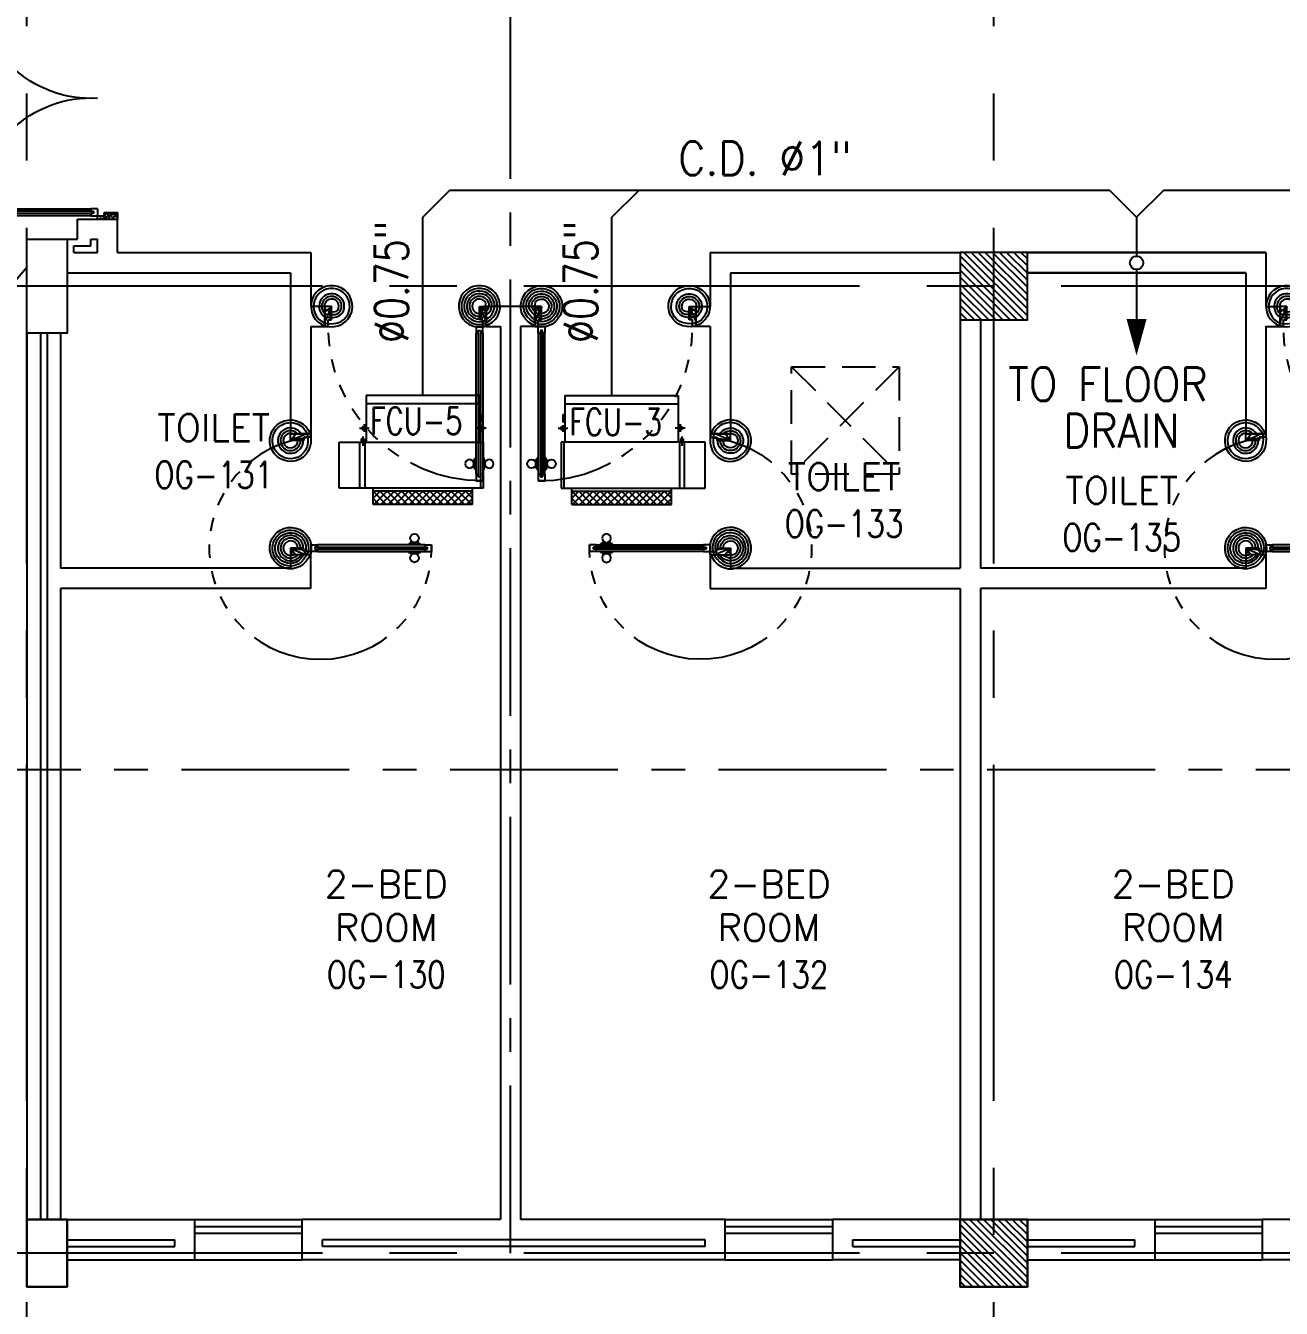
# Model space of a CAD drawing. Extents: x 417866242 to 417866469, y 43498047 to 43498124.
# Drawn here: x 417866425.95 to 417866435.3, y 43498053.18 to 43498062.73 of the extents above; entities that cross this region are included whole.
import ezdxf
from ezdxf.enums import TextEntityAlignment as Align

# ---------------------------------------------------------------- set-up
doc = ezdxf.new("R2010")
doc.units = 0
doc.header["$MEASUREMENT"] = 0
for name, pattern in [('CENTER', [2, 1.25, -0.25, 0.25, -0.25]), ('CENTERX2', [4, 2.5, -0.5, 0.5, -0.5]), ('HIDDEN', [0.375, 0.25, -0.125])]:
    doc.linetypes.add(name, pattern=pattern)
doc.layers.get('0').update_dxf_attribs({"linetype": 'CONTINUOUS'})
for name, color, linetype in [('AC-CD', 6, 'CONTINUOUS'), ('AC-TEXT', 2, 'CONTINUOUS'), ('AXES', 11, 'CENTERX2'), ('AXES1', 11, 'CENTER'), ('COL', 11, 'CONTINUOUS'), ('DOOR', 11, 'CONTINUOUS'), ('FCU', 6, 'CONTINUOUS'), ('HAT', 11, 'CONTINUOUS'), ('INSUL', 11, 'CONTINUOUS'), ('M-TEXT', 2, 'CONTINUOUS'), ('P-SOLIDWASTE', 6, 'CONTINUOUS'), ('RM-NAME', 11, 'CONTINUOUS'), ('RM-NO', 11, 'CONTINUOUS'), ('SHAFT', 11, 'CONTINUOUS'), ('WALL', 11, 'CONTINUOUS'), ('WIN', 11, 'CONTINUOUS')]:
    doc.layers.add(name, color=color, linetype=linetype)
doc.styles.add('ROMANS', font='ROMANS.shx', dxfattribs={"width": 0.6})

# ---------------------------------------------------------------- blocks, each defined once
blk = doc.blocks.new('DOOR100')
at = {"layer": 'DOOR', "color": 7, "linetype": 'ByBlock'}
for p, q in [((-75.00000000011642, 1250), (-74.99999999959255, 1300.000000000029)), ((-75.00000000011642, 1300), (-25.00000000011642, 1300)), ((-25.00000000011642, 1300), (-75.00000000011642, 1300)), ((-58.00000000011642, 1250), (-75.00000000011642, 1250)), ((-58.00000000011642, 1250), (-58.00000000011642, 1270)), ((-42.00000000011642, 1270), (-58.00000000011642, 1270)), ((-42.00000000011642, 1250), (-42.00000000011642, 1270)), ((-25.00000000011642, 1250), (-42.00000000011642, 1250)), ((-25.00000000011642, 1250), (-25.00000000011642, 1300)), ((-91.20000000018626, 1205.042457221396), (-91.20000000018626, 1140.242457221408)), ((-82.20000000018626, 1205.042457221396), (-91.20000000018626, 1205.042457221396)), ((-82.20000000018626, 1127.642457221402), (-82.20000000018626, 1217.642457221402)), ((-75.00000000011642, 1217.642457221402), (-82.20000000018626, 1217.642457221402)), ((-82.20000000018626, 1205.042457221396), (-82.20000000018626, 1140.242457221408)), ((-25.00000000011642, 1217.642457221402), (-17.80000000004657, 1217.642457221402)), ((-17.80000000004657, 1127.642457221402), (-17.80000000004657, 1217.642457221402)), ((-17.80000000004657, 1205.042457221396), (-17.80000000004657, 1140.242457221408)), ((-17.80000000004657, 1205.042457221396), (-8.800000000046566, 1205.042457221396)), ((-8.800000000046566, 1205.042457221396), (-8.800000000046566, 1140.242457221408)), ((-82.20000000018626, 1140.242457221408), (-91.20000000018626, 1140.242457221408)), ((-75.00000000011642, 1127.642457221402), (-82.20000000018626, 1127.642457221402)), ((-25.00000000011642, 1127.642457221402), (-17.80000000004657, 1127.642457221402)), ((-17.80000000004657, 1140.242457221408), (-8.800000000046566, 1140.242457221408)), ((-75, 200), (-58, 200)), ((-75, 150), (-75, 200)), ((-58, 200), (-58, 180)), ((-42, 200), (-25, 200)), ((-42, 180), (-42, 200)), ((-25, 200), (-25, 150)), ((-1200, 0), (-1200, 150)), ((-1200, 150), (-1175, 150)), ((-1200, 150), (-1200, 0)), ((-1150, 0), (-1200, 113.7099299924448)), ((-1175, 150), (-1175, 100)), ((-1175, 100), (-1150, 100)), ((-1150, 0), (-1163.357286043465, 100)), ((-1150, 100), (-1150, 0)), ((-75, 150), (-25, 150)), ((-58, 180), (-42, 180)), ((-50, 0), (0, 113.7099299924448)), ((-50, 100), (-50, 0)), ((-50, 0), (-36.64271395653486, 100)), ((-25, 100), (-50, 100)), ((0, 150), (-25, 150)), ((-25, 150), (-25, 100)), ((0, 0), (0, 150)), ((0, 150), (0, 0)), ((-1150, 0), (-1200, 40.1457343158545)), ((-1150, 0), (-1200, 0)), ((-50, 0), (0, 40.1457343158545)), ((-50, 0), (0, 0))]:
    blk.add_line(p, q, dxfattribs=at)
at = {"layer": 'DOOR', "linetype": 'ByBlock'}
for p, q in [((-75.00000000011642, 1250), (-75, 200)), ((-58, 200), (-58.00000000011642, 1250)), ((-42, 200), (-42.00000000011642, 1250)), ((-25, 200), (-25.00000000011642, 1250))]:
    blk.add_line(p, q, dxfattribs=at)
at = {"layer": 'DOOR', "color": 7, "linetype": 'ByBlock'}
for centre in [(-123.5309442150756, 1172.642457221402), (23.53094421490096, 1172.642457221402)]:
    blk.add_circle(centre, 32.39999999998526, dxfattribs=at)
at = {"layer": 'DOOR', "linetype": 'HIDDEN', "ltscale": 0.5}
blk.add_arc((-24.99999999965075, 149.9999999994106), 1150.000000000618, 90, 179.9999999995831, dxfattribs=at)
at = {"layer": 'DOOR', "color": 7, "linetype": 'ByBlock'}
for centre, radius, start, end in [((-1150, 0), 154.4019578127773, 103.7142292212167, 108.8947114515936), ((-1150, 0), 134.4019578127773, 100.7199763555959, 111.8401506085482), ((-50, 0), 134.4019578127773, 68.15984939145177, 79.28002364440412), ((-50, 0), 114.4019578127773, 64.0838418833441, 77.3774258719247), ((-50, 0), 154.4019578127773, 71.10528854840643, 76.28577077878333), ((-1150, 0), 94.40195781277725, 90, 121.981811965689), ((-1150, 0), 74.40195781277725, 90, 132.2235735847074), ((-1150, 0), 54.40195781277725, 90, 156.7926171089788), ((-1150, 0), 34.40195781277725, 90, 180), ((-1150, 0), 14.40195781277725, 90, 180), ((-50, 0), 94.40195781277725, 58.01818803431096, 90), ((-50, 0), 74.40195781277725, 47.7764264152926, 90), ((-50, 0), 54.40195781277725, 23.20738289102122, 90), ((-50, 0), 34.40195781277725, 0, 90), ((-50, 0), 14.40195781277725, 0, 90)]:
    blk.add_arc(centre, radius, start, end, dxfattribs=at)
blk = doc.blocks.new('DOOR90')
at = {"layer": 'DOOR', "color": 7, "linetype": 'ByBlock'}
for p, q in [((-150, 0), (0, 0)), ((-150, 0), (-150, -25)), ((0, -50), (-113.7099299924448, 0)), ((0, -50), (-40.1457343158545, 0)), ((0, -50), (0, 0)), ((-1000, -25), (-1050, -25)), ((-1050, -75), (-1050, -25)), ((-1050, -25), (-1050, -75)), ((-1000, -75), (-1050, -74.99999999947613)), ((-1000, -41.9999999999709), (-1020, -41.9999999999709)), ((-1020, -42), (-1020, -58)), ((-1000, -58), (-1020, -58)), ((-1000, -25), (-1000, -41.9999999999709)), ((-1000, -58), (-1000, -75)), ((-877.6424572214019, -17.79999999995925), (-967.6424572214019, -17.79999999995925)), ((-967.6424572214019, -25), (-967.6424572214019, -17.79999999995925)), ((-967.6424572214019, -75), (-967.6424572214019, -82.20000000004075)), ((-877.6424572214019, -82.20000000004075), (-967.6424572214019, -82.20000000004075)), ((-955.0424572214251, -8.799999999959255), (-890.2424572213786, -8.799999999959255)), ((-955.0424572214251, -17.79999999995925), (-955.0424572214251, -8.799999999959255)), ((-955.0424572214251, -17.79999999995925), (-890.2424572213786, -17.79999999995925)), ((-955.0424572214251, -82.20000000004075), (-890.2424572213786, -82.20000000004075)), ((-955.0424572214251, -82.20000000004075), (-955.0424572214251, -91.20000000004075)), ((-955.0424572214251, -91.20000000004075), (-890.2424572213786, -91.20000000004075)), ((-890.2424572213786, -17.79999999995925), (-890.2424572213786, -8.799999999959255)), ((-890.2424572213786, -82.20000000004075), (-890.2424572213786, -91.20000000004075)), ((-877.6424572214019, -25), (-877.6424572214019, -17.79999999995925)), ((-877.6424572214019, -75), (-877.6424572214019, -82.20000000004075)), ((-200, -25), (-150, -25)), ((-200, -42), (-200, -25)), ((-180, -42), (-200, -42)), ((-200, -58), (-180, -58)), ((-200, -75), (-200, -58)), ((-150, -75), (-200, -75)), ((-180, -58), (-180, -42)), ((-150, -25), (-100, -25)), ((-150, -75), (-150, -25)), ((-100, -25), (-100, -50)), ((0, -50), (-100, -36.64271395650576)), ((-100, -50), (0, -50)), ((0, -850), (-113.7099299924448, -900)), ((-100, -875), (-100, -850)), ((0, -850), (-100, -863.3572860434942)), ((-100, -850), (0, -850)), ((0, -850), (-40.1457343158545, -900)), ((0, -850), (0, -900)), ((-150, -875), (-100, -875)), ((-150, -900), (-150, -875)), ((-150, -900), (0, -900)), ((0, -900), (-150, -900))]:
    blk.add_line(p, q, dxfattribs=at)
at = {"layer": 'DOOR', "linetype": 'ByBlock'}
for p, q in [((-200, -25), (-1000, -25)), ((-200, -42), (-1000, -41.9999999999709)), ((-200, -58), (-1000, -58)), ((-1000, -75), (-200, -75))]:
    blk.add_line(p, q, dxfattribs=at)
at = {"layer": 'DOOR', "color": 7, "linetype": 'ByBlock'}
for centre in [(-922.6424572214019, 23.53094421501737), (-922.6424572214019, -123.5309442149592)]:
    blk.add_circle(centre, 32.39999999998526, dxfattribs=at)
for centre, radius, start, end in [((0, -50), 154.4019578127773, 161.1052885482714, 166.2857707768669), ((0, -50), 94.40195781277725, 148.0181880328085, 180), ((0, -50), 134.4019578127773, 158.159849394549, 169.2800236450682), ((0, -50), 114.4019578127773, 154.0838418822192, 167.37742587102), ((0, -50), 74.40195781277725, 137.7764264185456, 180), ((0, -50), 54.40195781277725, 113.2073828924446, 180), ((0, -50), 34.40195781277725, 90, 180), ((0, -50), 14.40195781277725, 90, 180), ((0, -850), 94.40195781277725, 180, 211.9818119671915), ((0, -850), 74.40195781277725, 180, 222.2235735814543), ((0, -850), 54.40195781277725, 180, 246.7926171075554), ((0, -850), 34.40195781277725, 180, 270), ((0, -850), 14.40195781277725, 180, 270), ((0, -850), 154.4019578127773, 193.7142292231331, 198.8947114517286), ((0, -850), 134.4019578127773, 190.7199763549318, 201.840150605451)]:
    blk.add_arc(centre, radius, start, end, dxfattribs=at)
at = {"layer": 'DOOR', "linetype": 'HIDDEN', "ltscale": 0.5}
blk.add_arc((-222.2222222220153, -49.99999999976717), 828.155208510499, 178.270116378131, 275.0030377036063, dxfattribs=at)
blk = doc.blocks.new('*X67')
at = {"color": 0}
for p, q in [((227928.5557043091, 169910.4443079528), (228407.8453701679, 170389.7339738117)), ((227928.5557043091, 169963.4773165418), (228354.8123615789, 170389.7339738117)), ((227928.5557043091, 170016.5103251308), (228301.7793529899, 170389.7339738117)), ((227928.5557043091, 170069.5433337198), (228248.7463444009, 170389.7339738117)), ((227928.5557043091, 170122.5763423088), (228195.7133358119, 170389.7339738117)), ((227928.5557043091, 170175.6093508978), (228142.6803272229, 170389.7339738117)), ((227928.5557043091, 170228.6423594868), (228089.6473186339, 170389.7339738117)), ((227928.5557043091, 170281.6753680758), (228036.614310045, 170389.7339738117)), ((227928.5557043091, 170334.7083766648), (227983.581301456, 170389.7339738117)), ((227960.8783787569, 169889.7339738117), (228428.555704309, 170357.4112993638)), ((228013.9113873459, 169889.7339738117), (228428.555704309, 170304.3782907748)), ((228066.9443959349, 169889.7339738117), (228428.555704309, 170251.3452821858)), ((228119.9774045239, 169889.7339738117), (228428.555704309, 170198.3122735968)), ((228173.0104131128, 169889.7339738117), (228428.555704309, 170145.2792650078)), ((228226.0434217018, 169889.7339738117), (228428.555704309, 170092.2462564188)), ((228279.0764302909, 169889.7339738117), (228428.555704309, 170039.2132478298)), ((228332.1094388798, 169889.7339738117), (228428.555704309, 169986.1802392408)), ((228385.1424474688, 169889.7339738117), (228428.555704309, 169933.1472306518))]:
    blk.add_line(p, q, dxfattribs=at)
blk = doc.blocks.new('COL50')
at = {"layer": 'COL'}
blk.add_lwpolyline([(-249.9999999999709, 250), (-249.9999999999418, -250), (250, -250), (249.9999999999709, 250)], close=True, dxfattribs=at)
blk = doc.blocks.new('A$C272A55A0')
at = {"layer": 'DOOR', "color": 0, "linetype": 'ByBlock'}
for p, q in [((-0.0001203324354719371, 900.3541752648598), (-0.0001203324500238523, 1050.354175264831)), ((49.99987966756453, 1050.354175264918), (-0.0001203324354719371, 1050.354175264918)), ((49.99987966756453, 950.354175264918), (49.99987966756453, 1050.354175264918)), ((1749.999879667535, 950.354175264918), (1749.999879667535, 1050.354175264918)), ((1749.999879667535, 1050.354175264918), (1799.999879667535, 1050.354175264918)), ((1799.999879667535, 1050.354175264918), (1799.999879667535, 900.354175264918)), ((-0.0001203324354719371, 900.354175264918), (24.99987966756453, 900.354175264918)), ((24.99987966756453, 950.354175264918), (49.99987966756453, 950.354175264918)), ((24.99987966756453, 900.354175264918), (24.99987966756453, 950.354175264918)), ((74.99987966756453, 900.354175264918), (24.99987966756453, 900.354175264918)), ((24.99987966756453, 850.354175264918), (24.99987966756453, 900.354175264918)), ((57.99987966756453, 870.354175264918), (41.99987966756453, 870.354175264918)), ((41.99987966756453, 870.354175264918), (41.99987966756453, 850.354175264918)), ((57.99987966756453, 850.354175264918), (57.99987966756453, 870.354175264918)), ((74.99987966756453, 900.354175264918), (74.99987966756453, 850.354175264918)), ((1724.999879667535, 900.354175264918), (1774.999879667535, 900.354175264918)), ((1724.999879667535, 900.354175264918), (1724.999879667535, 850.354175264918)), ((1741.999879667535, 870.354175264918), (1757.999879667535, 870.354175264918)), ((1741.999879667535, 850.354175264918), (1741.999879667535, 870.354175264918)), ((1774.999879667535, 950.354175264918), (1749.999879667535, 950.354175264918)), ((1757.999879667535, 870.354175264918), (1757.999879667535, 850.354175264918)), ((1774.999879667535, 900.354175264918), (1774.999879667535, 950.354175264918)), ((1799.999879667535, 900.354175264918), (1774.999879667535, 900.354175264918)), ((1774.999879667535, 850.354175264918), (1774.999879667535, 900.354175264918)), ((41.99987966756453, 850.354175264918), (24.99987966756453, 850.354175264918)), ((74.99987966756453, 850.354175264918), (57.99987966756453, 850.354175264918)), ((1724.999879667535, 850.354175264918), (1741.999879667535, 850.354175264918)), ((1757.999879667535, 850.354175264918), (1774.999879667535, 850.354175264918)), ((1717.799879667495, 160.1117180435103), (1708.799879667495, 160.1117180435103)), ((1708.799879667495, 95.31171804352198), (1708.799879667495, 160.1117180435103)), ((1724.999879667535, 172.7117180435162), (1717.799879667495, 172.7117180435162)), ((1717.799879667495, 172.7117180435162), (1717.799879667495, 82.71171804351616)), ((1717.799879667495, 95.31171804352198), (1717.799879667495, 160.1117180435103)), ((1774.999879667535, 172.7117180435162), (1782.199879667576, 172.7117180435162)), ((1782.199879667576, 172.7117180435162), (1782.199879667576, 82.71171804351616)), ((1782.199879667576, 160.1117180435103), (1791.199879667576, 160.1117180435103)), ((1782.199879667576, 95.31171804352198), (1782.199879667576, 160.1117180435103)), ((1791.199879667576, 95.31171804352198), (1791.199879667576, 160.1117180435103)), ((24.99987966756453, 50.35417526491801), (41.99987966753542, 50.35417526491801)), ((24.99987966756453, 50.35417526491801), (24.99987966756453, 0.3541752649180125)), ((24.99987966756453, 0.3541752649180125), (74.99987966756453, 0.3541752649180125)), ((74.99987966756453, 0.3541752649180125), (24.99987966756453, 0.3541752649180125)), ((41.99987966753542, 50.35417526491801), (41.99987966753542, 30.35417526491801)), ((41.99987966756453, 30.35417526491801), (57.99987966756453, 30.35417526491801)), ((57.99987966756453, 50.35417526491801), (74.99987966756453, 50.35417526491801)), ((57.99987966756453, 50.35417526491801), (57.99987966756453, 30.35417526491801)), ((74.99987966756453, 50.35417526491801), (74.99987966704066, 0.3541752648889087)), ((1717.799879667495, 95.31171804352198), (1708.799879667495, 95.31171804352198)), ((1724.999879667535, 82.71171804351616), (1717.799879667495, 82.71171804351616)), ((1741.999879667535, 50.35417526491801), (1724.999879667535, 50.35417526491801)), ((1724.999879667535, 50.35417526491801), (1724.999879668059, 0.3541752648889087)), ((1774.999879667535, 0.3541752649180125), (1724.999879667535, 0.3541752649180125)), ((1724.999879667535, 0.3541752649180125), (1774.999879667535, 0.3541752649180125)), ((1741.999879667535, 50.35417526491801), (1741.999879667535, 30.35417526491801)), ((1757.999879667535, 30.35417526491801), (1741.999879667535, 30.35417526491801)), ((1774.999879667535, 50.35417526491801), (1757.999879667565, 50.35417526491801)), ((1757.999879667565, 50.35417526491801), (1757.999879667565, 30.35417526491801)), ((1774.999879667535, 82.71171804351616), (1782.199879667576, 82.71171804351616)), ((1774.999879667535, 50.35417526491801), (1774.999879667535, 0.3541752649180125)), ((1782.199879667576, 95.31171804352198), (1791.199879667576, 95.31171804352198))]:
    blk.add_line(p, q, dxfattribs=at)
at = {"layer": 'DOOR', "color": 9, "linetype": 'ByBlock'}
for p, q in [((49.99987966756453, 1050.354175264918), (-0.0001203324354719371, 1010.208440949064)), ((49.99987966756453, 1050.354175264918), (-0.0001203324354719371, 936.6442452724732)), ((49.99987966756453, 1050.354175264918), (36.64259362407029, 950.354175264918)), ((1749.999879667535, 1050.354175264918), (1799.999879667535, 1010.208440949064)), ((1749.999879667535, 1050.354175264918), (1799.999879667535, 936.6442452724732)), ((1749.999879667535, 1050.354175264918), (1763.35716571103, 950.354175264918))]:
    blk.add_line(p, q, dxfattribs=at)
at = {"layer": 'DOOR', "linetype": 'ByBlock'}
for p, q in [((24.99987966756453, 850.354175264918), (24.99987966756453, 50.35417526491801)), ((41.99987966756453, 850.354175264918), (41.99987966753542, 50.35417526491801)), ((57.99987966756453, 850.354175264918), (57.99987966756453, 50.35417526491801)), ((74.99987966756453, 50.35417526491801), (74.99987966756453, 850.354175264918)), ((1724.999879667535, 50.35417526491801), (1724.999879667535, 850.354175264918)), ((1741.999879667535, 850.354175264918), (1741.999879667535, 50.35417526491801)), ((1757.999879667535, 850.354175264918), (1757.999879667565, 50.35417526491801)), ((1774.999879667535, 850.354175264918), (1774.999879667535, 50.35417526491801))]:
    blk.add_line(p, q, dxfattribs=at)
at = {"layer": 'DOOR', "color": 0, "linetype": 'ByBlock'}
for centre in [(1676.468935452576, 127.7117180435162), (1823.530823882553, 127.7117180435162)]:
    blk.add_circle(centre, 32.39999999998526, dxfattribs=at)
at = {"layer": 'DOOR', "color": 9, "linetype": 'ByBlock'}
for centre, radius, start, end in [((49.99987966756453, 1050.354175264918), 54.40195781277725, 203.2073828919769, 270), ((49.99987966756453, 1050.354175264918), 74.40195781277725, 227.7764264168309, 270), ((49.99987966756453, 1050.354175264918), 94.40195781277725, 238.0181880330829, 270), ((49.99987966756453, 1050.354175264918), 34.40195781277725, 180, 270), ((49.99987966756453, 1050.354175264918), 14.40195781277725, 180, 270), ((1749.999879667535, 1050.354175264918), 14.40195781277725, 270, 0), ((1749.999879667535, 1050.354175264918), 34.40195781277725, 270, 0), ((1749.999879667535, 1050.354175264918), 54.40195781277725, 270, 336.7926171080232), ((1749.999879667535, 1050.354175264918), 74.40195781277725, 270, 312.2235735831691), ((1749.999879667535, 1050.354175264918), 94.40195781277725, 270, 301.9818119669171), ((49.99987966756453, 1050.354175264918), 114.4019578127773, 244.083841882062, 257.3774258712915), ((49.99987966756453, 1050.354175264918), 134.4019578127773, 248.1598493930308, 259.2800236451595), ((49.99987966756453, 1050.354175264918), 154.4019578127773, 251.1052885492919, 256.2857707775486), ((1749.999879667535, 1050.354175264918), 114.4019578127773, 282.6225741287084, 295.916158117938), ((1749.999879667535, 1050.354175264918), 134.4019578127773, 280.7199763548405, 291.8401506069692), ((1749.999879667535, 1050.354175264918), 154.4019578127773, 283.7142292224514, 288.8947114507081)]:
    blk.add_arc(centre, radius, start, end, dxfattribs=at)
at = {"layer": 'DOOR', "linetype": 'HIDDEN', "ltscale": 0.5}
for centre, radius, start, end in [((49.99987966756453, 851.395841931575), 851.4087845464003, 268.3173765331032, 3.296482377102192), ((1749.999879667521, 851.3958419315459), 851.4087845463584, 176.7035176228957, 271.6826234668978)]:
    blk.add_arc(centre, radius, start, end, dxfattribs=at)
at = {"layer": 'WALL', "linetype": 'ByBlock'}
blk.add_line((1799.999879667565, 900.3541752650344), (1799.99987966755, 1050.354175265005), dxfattribs=at)
blk = doc.blocks.new('C11')
at = {"layer": 'HAT'}
h = blk.add_hatch(dxfattribs=at)
h.set_pattern_fill('ANSI31', color=256, scale=300, style=0)
h.set_pattern_definition([(45, (-248556.1822811713, -75061.0053373936), (-26.51650429449553, 26.51650429449553), [])])
h.paths.add_polyline_path([(300.0000000000291, 700), (-2.91038304567337e-11, 700), (0, 349.9999999998981), (300.0000000000291, 349.9999999998981)])
h.paths.add_polyline_path([(300, 349.9999999998981), (-2.91038304567337e-11, 349.9999999998981), (-2.91038304567337e-11, 0), (300.0000000000291, 0)])
at = {"layer": 'COL'}
blk.add_lwpolyline([(300.0000000000291, 700), (299.9999999999709, 0), (0, 0), (0, 700)], close=True, dxfattribs=at)
blk = doc.blocks.new('*X66')
at = {"color": 0}
for p, q in [((227928.5557043091, 177122.9334760556), (228395.3562020651, 177589.7339738117)), ((227928.5557043091, 177175.9664846446), (228342.3231934761, 177589.7339738117)), ((227928.5557043091, 177228.9994932336), (228289.2901848871, 177589.7339738117)), ((227928.5557043091, 177282.0325018226), (228236.2571762982, 177589.7339738117)), ((227928.555704309, 177335.0655104116), (228183.2241677092, 177589.7339738117)), ((227928.555704309, 177388.0985190005), (228130.1911591201, 177589.7339738117)), ((227928.555704309, 177441.1315275895), (228077.1581505312, 177589.7339738117)), ((227928.555704309, 177494.1645361785), (228024.1251419422, 177589.7339738117)), ((227928.555704309, 177547.1975447675), (227971.0921333532, 177589.7339738117)), ((227948.3892106541, 177089.7339738117), (228428.5557043089, 177569.9004674665)), ((228001.4222192431, 177089.7339738117), (228428.5557043089, 177516.8674588775)), ((228054.4552278321, 177089.7339738117), (228428.5557043089, 177463.8344502885)), ((228107.4882364211, 177089.7339738117), (228428.5557043089, 177410.8014416995)), ((228160.5212450101, 177089.7339738117), (228428.5557043089, 177357.7684331106)), ((228213.5542535991, 177089.7339738117), (228428.5557043089, 177304.7354245216)), ((228266.5872621881, 177089.7339738117), (228428.5557043089, 177251.7024159326)), ((228319.620270777, 177089.7339738117), (228428.5557043089, 177198.6694073436)), ((228372.653279366, 177089.7339738117), (228428.5557043089, 177145.6363987546))]:
    blk.add_line(p, q, dxfattribs=at)
blk = doc.blocks.new('C-300')
at = {"layer": 'HAT', "linetype": 'ByBlock', "ltscale": 0.3}
h = blk.add_hatch(dxfattribs=at)
h.set_pattern_fill('ANSI31', color=8, scale=300, style=0)
h.set_pattern_definition([(45, (-258496.1822811714, -82361.0053373935), (-26.51650429449553, 26.51650429449553), [])])
h.paths.add_polyline_path([(300.0000000000291, 500), (-2.91038304567337e-11, 500), (-5.820766091346741e-11, 249.9999999999854), (300.0000000000582, 249.9999999999709)])
h.paths.add_polyline_path([(300.0000000000873, 250), (0, 250), (-2.91038304567337e-11, 0), (300.0000000000582, 0)])
at = {"layer": 'COL'}
blk.add_lwpolyline([(0, 500), (300.0000000000582, 500), (300.0000000000582, 0), (0, 0)], close=True, dxfattribs=at)
blk = doc.blocks.new('*X99')
at = {"color": 0}
for p, q in [((16890.47746209932, -2466.570672882412), (16943.4517006644, -2413.596434317336)), ((16890.47746209932, -2519.603681471403), (16990.47746209933, -2419.603681471401)), ((16990.47746209933, -2565.49912589376), (16890.47746209932, -2465.499125893757)), ((16890.47746209932, -2572.636690060394), (16990.47746209933, -2472.636690060392)), ((16990.47746209933, -2512.466117304769), (16891.6077791119, -2413.596434317336)), ((16990.47746209933, -2459.433108715778), (16944.64078770089, -2413.596434317336)), ((16990.47746209933, -2618.532134482751), (16890.47746209932, -2518.532134482748)), ((16890.47746209932, -2625.669698649385), (16990.47746209933, -2525.669698649383)), ((16990.47746209933, -2671.565143071742), (16890.47746209932, -2571.565143071739)), ((16890.47746209932, -2678.702707238376), (16990.47746209933, -2578.702707238374)), ((16990.47746209933, -2724.598151660733), (16890.47746209932, -2624.59815166073)), ((16890.47746209932, -2731.735715827367), (16990.47746209933, -2631.735715827365)), ((16990.47746209933, -2777.631160249724), (16890.47746209932, -2677.631160249721)), ((16890.47746209932, -2784.768724416358), (16990.47746209933, -2684.768724416357)), ((16990.47746209933, -2830.664168838715), (16890.47746209932, -2730.664168838713)), ((16890.47746209932, -2837.801733005349), (16990.47746209933, -2737.801733005348)), ((16990.47746209933, -2883.697177427706), (16890.47746209932, -2783.697177427704)), ((16890.47746209932, -2890.83474159434), (16990.47746209933, -2790.834741594339)), ((16990.47746209933, -2936.730186016697), (16890.47746209932, -2836.730186016694)), ((16890.47746209932, -2943.867750183331), (16990.47746209933, -2843.86775018333)), ((16990.47746209933, -2989.763194605689), (16890.47746209932, -2889.763194605686)), ((16890.47746209932, -2996.900758772323), (16990.47746209933, -2896.900758772321)), ((16990.47746209933, -3042.796203194679), (16890.47746209932, -2942.796203194677)), ((16890.47746209932, -3049.933767361314), (16990.47746209933, -2949.933767361312)), ((16990.47746209933, -3095.82921178367), (16890.47746209932, -2995.829211783668)), ((16890.47746209932, -3102.966775950305), (16990.47746209933, -3002.966775950303)), ((16990.47746209933, -3148.862220372662), (16890.47746209932, -3048.862220372659)), ((16891.53081232129, -3154.946434317336), (16990.47746209933, -3055.999784539294)), ((16943.52866745501, -3154.946434317336), (16890.47746209932, -3101.89522896165)), ((16944.56382091028, -3154.946434317336), (16990.47746209933, -3109.032793128285))]:
    blk.add_line(p, q, dxfattribs=at)
blk = doc.blocks.new('*X94')
at = {"color": 0}
for p, q in [((16890.47746209932, -2466.570672882412), (16943.4517006644, -2413.596434317336)), ((16890.47746209932, -2519.603681471403), (16990.47746209933, -2419.603681471401)), ((16990.47746209933, -2565.49912589376), (16890.47746209932, -2465.499125893757)), ((16890.47746209932, -2572.636690060394), (16990.47746209933, -2472.636690060392)), ((16990.47746209933, -2512.466117304769), (16891.6077791119, -2413.596434317336)), ((16990.47746209933, -2459.433108715778), (16944.64078770089, -2413.596434317336)), ((16990.47746209933, -2618.532134482751), (16890.47746209932, -2518.532134482748)), ((16890.47746209932, -2625.669698649385), (16990.47746209933, -2525.669698649383)), ((16990.47746209933, -2671.565143071742), (16890.47746209932, -2571.565143071739)), ((16890.47746209932, -2678.702707238376), (16990.47746209933, -2578.702707238374)), ((16990.47746209933, -2724.598151660733), (16890.47746209932, -2624.59815166073)), ((16890.47746209932, -2731.735715827367), (16990.47746209933, -2631.735715827365)), ((16990.47746209933, -2777.631160249724), (16890.47746209932, -2677.631160249721)), ((16890.47746209932, -2784.768724416358), (16990.47746209933, -2684.768724416357)), ((16990.47746209933, -2830.664168838715), (16890.47746209932, -2730.664168838713)), ((16890.47746209932, -2837.801733005349), (16990.47746209933, -2737.801733005348)), ((16990.47746209933, -2883.697177427706), (16890.47746209932, -2783.697177427704)), ((16890.47746209932, -2890.83474159434), (16990.47746209933, -2790.834741594339)), ((16990.47746209933, -2936.730186016697), (16890.47746209932, -2836.730186016694)), ((16890.47746209932, -2943.867750183331), (16990.47746209933, -2843.86775018333)), ((16990.47746209933, -2989.763194605689), (16890.47746209932, -2889.763194605686)), ((16890.47746209932, -2996.900758772323), (16990.47746209933, -2896.900758772321)), ((16990.47746209933, -3042.796203194679), (16890.47746209932, -2942.796203194677)), ((16890.47746209932, -3049.933767361314), (16990.47746209933, -2949.933767361312)), ((16990.47746209933, -3095.82921178367), (16890.47746209932, -2995.829211783668)), ((16890.47746209932, -3102.966775950305), (16990.47746209933, -3002.966775950303)), ((16990.47746209933, -3148.862220372662), (16890.47746209932, -3048.862220372659)), ((16891.53081232129, -3154.946434317336), (16990.47746209933, -3055.999784539294)), ((16943.52866745501, -3154.946434317336), (16890.47746209932, -3101.89522896165)), ((16944.56382091028, -3154.946434317336), (16990.47746209933, -3109.032793128285))]:
    blk.add_line(p, q, dxfattribs=at)
blk = doc.blocks.new('RM1')
at = {"layer": 'RM-NAME', "style": 'ROMANS'}
for tag, p in [('ROOMNAME1', (0, 323.8095238059759)), ('ROOMNAME2', (0, 0))]:
    blk.add_attdef(tag, text='', height=200, dxfattribs=at).set_placement(p, align=Align.MIDDLE)

msp = doc.modelspace()

# ---------------------------------------------------------------- linework, layer by layer
at = {"layer": 'AC-CD'}
for p, q in [((417866428.9083261, 43498061.30245671), (417866429.108329, 43498061.50245962)), ((417866434.0235165, 43498061.50245962), (417866429.108329, 43498061.50245962)), ((417866430.3165624, 43498061.30245961), (417866430.5165653, 43498061.50246252)), ((417866434.0235165, 43498061.50245962), (417866434.2235165, 43498061.30245963)), ((417866434.4235166, 43498061.50245962), (417866434.2235165, 43498061.30245963)), ((417866437.2078419, 43498061.50245962), (417866434.4235166, 43498061.50245962)), ((417866428.908326, 43498059.97443593), (417866428.9083261, 43498061.30245671)), ((417866430.3165623, 43498059.97443883), (417866430.3165624, 43498061.30245961)), ((417866434.2235165, 43498061.30245963), (417866434.2235165, 43498061.01288614)), ((417866434.2235165, 43498060.91288611), (417866434.2235165, 43498060.49790719))]:
    msp.add_line(p, q, dxfattribs=at)
msp.add_circle((417866434.2235165, 43498060.9628861), 0.05, dxfattribs=at)
at = {"layer": 'AXES'}
for p, q in [((417866433.1610165, 43498046.72449277), (417866433.1610165, 43498123.53716789)), ((417866425.9610165, 43498046.72449277), (417866425.9610165, 43498123.18716789)), ((417866468.1610165, 43498060.78878641), (417866400.1210165, 43498060.78878641)), ((417866468.1610165, 43498053.58878641), (417866400.1210165, 43498053.58878641))]:
    msp.add_line(p, q, dxfattribs=at)
at = {"layer": 'AXES1'}
for p, q in [((417866429.5610165, 43498053.58878641), (417866429.5610165, 43498112.40878641)), ((417866458.3610165, 43498057.18878641), (417866397.7210165, 43498057.18878641)), ((417866458.3610165, 43498057.18878641), (417866416.0710165, 43498057.18878641))]:
    msp.add_line(p, q, dxfattribs=at)
at = {"layer": 'COL'}
msp.add_lwpolyline([(417866433.4110165, 43498053.83878641), (417866433.4110165, 43498053.33878641), (417866432.9110165, 43498053.33878641), (417866432.9110165, 43498053.83878641)], close=True, dxfattribs=at)
at = {"layer": 'FCU', "color": 6}
for p, q in [((417866429.3305761, 43498059.97443593), (417866428.486076, 43498059.97443593)), ((417866428.486076, 43498059.97443593), (417866428.486076, 43498059.62836093)), ((417866429.3305761, 43498059.97443593), (417866429.3305761, 43498059.62836093)), ((417866429.966512, 43498059.97443884), (417866430.8110012, 43498059.97443884)), ((417866429.966512, 43498059.97443884), (417866429.966512, 43498059.62836314)), ((417866430.8110012, 43498059.97443884), (417866430.8110012, 43498059.62836314)), ((417866428.439226, 43498059.62836093), (417866429.359151, 43498059.62836093)), ((417866428.439226, 43498059.28546093), (417866428.439226, 43498059.62836093)), ((417866429.359151, 43498059.62836093), (417866429.359151, 43498059.28546093)), ((417866430.8578506, 43498059.62836314), (417866429.9379374, 43498059.62836314)), ((417866429.9379374, 43498059.62836314), (417866429.9379374, 43498059.28546245)), ((417866430.8578506, 43498059.28546245), (417866430.8578506, 43498059.62836314)), ((417866429.359151, 43498059.28546093), (417866428.439226, 43498059.28546093)), ((417866429.9379374, 43498059.28546245), (417866430.8578506, 43498059.28546245))]:
    msp.add_line(p, q, dxfattribs=at)
at = {"layer": 'FCU', "color": 3}
for p, q in [((417866429.3305761, 43498059.91411093), (417866428.486076, 43498059.91411093)), ((417866429.966512, 43498059.91411372), (417866430.8110012, 43498059.91411372)), ((417866428.456076, 43498059.74233593), (417866428.486076, 43498059.74233593)), ((417866428.456076, 43498059.74233593), (417866428.456076, 43498059.72233593)), ((417866428.471076, 43498059.76213877), (417866428.471076, 43498059.70537703)), ((417866429.345576, 43498059.83280022), (417866429.3305761, 43498059.83280022)), ((417866429.345576, 43498059.77786593), (417866429.3305761, 43498059.77786593)), ((417866429.360576, 43498059.74233593), (417866429.3305761, 43498059.74233593)), ((417866429.345576, 43498059.83280022), (417866429.345576, 43498059.77786593)), ((417866429.345576, 43498059.75305689), (417866429.345576, 43498059.70537703)), ((417866429.360576, 43498059.74233593), (417866429.360576, 43498059.72233593)), ((417866429.9365124, 43498059.74233837), (417866429.9365124, 43498059.72233833)), ((417866429.9365124, 43498059.74233837), (417866429.966512, 43498059.74233837)), ((417866429.9515122, 43498059.83280284), (417866429.966512, 43498059.83280284)), ((417866429.9515122, 43498059.83280284), (417866429.9515122, 43498059.77786844)), ((417866429.9515122, 43498059.77786844), (417866429.966512, 43498059.77786844)), ((417866429.9515122, 43498059.75305936), (417866429.9515122, 43498059.70537939)), ((417866430.8410008, 43498059.74233837), (417866430.8110012, 43498059.74233837)), ((417866430.826001, 43498059.76214125), (417866430.826001, 43498059.70537939)), ((417866430.8410008, 43498059.74233837), (417866430.8410008, 43498059.72233833)), ((417866428.4361418, 43498059.73233593), (417866428.5088459, 43498059.73233593)), ((417866428.450676, 43498059.65336093), (417866428.4706761, 43498059.65336093)), ((417866428.450676, 43498059.65336093), (417866428.450676, 43498059.62836093)), ((417866428.456076, 43498059.72233593), (417866428.486076, 43498059.72233593)), ((417866428.460676, 43498059.66944192), (417866428.460676, 43498059.60115321)), ((417866428.4706761, 43498059.65336093), (417866428.4706761, 43498059.62836093)), ((417866429.3805103, 43498059.73233593), (417866429.3078062, 43498059.73233593)), ((417866429.360576, 43498059.72233593), (417866429.3305761, 43498059.72233593)), ((417866429.9165785, 43498059.73233835), (417866429.9892816, 43498059.73233835)), ((417866429.9365124, 43498059.72233833), (417866429.966512, 43498059.72233833)), ((417866430.8609348, 43498059.73233835), (417866430.7882317, 43498059.73233835)), ((417866430.8410008, 43498059.72233833), (417866430.8110012, 43498059.72233833)), ((417866430.8464007, 43498059.65336319), (417866430.826401, 43498059.65336319)), ((417866430.826401, 43498059.65336319), (417866430.826401, 43498059.62836314)), ((417866430.8364009, 43498059.66944422), (417866430.8364009, 43498059.60115536)), ((417866430.8464007, 43498059.65336319), (417866430.8464007, 43498059.62836314)), ((417866428.286826, 43498059.28546093), (417866428.286826, 43498059.62836093)), ((417866428.286826, 43498059.62836093), (417866428.439226, 43498059.62836093)), ((417866428.4779082, 43498059.62836093), (417866428.4779082, 43498059.28546093)), ((417866429.3387439, 43498059.62836093), (417866429.3387439, 43498059.28546093)), ((417866429.9583443, 43498059.62836314), (417866429.9583443, 43498059.28546245)), ((417866430.8191689, 43498059.62836314), (417866430.8191689, 43498059.28546245)), ((417866431.0102486, 43498059.62836314), (417866430.8578506, 43498059.62836314)), ((417866431.0102486, 43498059.28546245), (417866431.0102486, 43498059.62836314)), ((417866428.439226, 43498059.28546093), (417866428.286826, 43498059.28546093)), ((417866428.5376511, 43498059.16323593), (417866428.5376511, 43498059.28546093)), ((417866429.279001, 43498059.26323593), (417866428.5376511, 43498059.26323593)), ((417866429.279001, 43498059.16323593), (417866429.279001, 43498059.28546093)), ((417866430.0180864, 43498059.1632372), (417866430.0180864, 43498059.28546245)), ((417866430.0180864, 43498059.2632374), (417866430.7594268, 43498059.2632374)), ((417866430.7594268, 43498059.1632372), (417866430.7594268, 43498059.28546245)), ((417866430.8578506, 43498059.28546245), (417866431.0102486, 43498059.28546245)), ((417866429.279001, 43498059.16323593), (417866428.5376511, 43498059.16323593)), ((417866430.0180864, 43498059.1632372), (417866430.7594268, 43498059.1632372))]:
    msp.add_line(p, q, dxfattribs=at)
at = {"layer": 'INSUL'}
for p, q in [((417866426.3110165, 43498061.08878641), (417866426.4360152, 43498061.08878641)), ((417866426.4360152, 43498061.08878641), (417866426.4360165, 43498061.13878725)), ((417866426.4360165, 43498061.13878725), (417866426.4860165, 43498061.13878694)), ((417866426.4860153, 43498061.03878641), (417866426.4860165, 43498061.13878694)), ((417866426.3110165, 43498061.03878641), (417866426.4860153, 43498061.03878641)), ((417866426.0610165, 43498060.43878641), (417866426.0610165, 43498053.83878641)), ((417866426.1110165, 43498060.43878641), (417866426.1110165, 43498053.83878641)), ((417866426.2610165, 43498053.68878641), (417866427.0610165, 43498053.68878641)), ((417866426.2610165, 43498053.63878641), (417866427.0610165, 43498053.63878641)), ((417866427.0610165, 43498053.63878641), (417866427.0610165, 43498053.68878641)), ((417866428.1610165, 43498053.63878641), (417866428.1610165, 43498053.68878641)), ((417866431.0110165, 43498053.68878641), (417866428.1610165, 43498053.68878641)), ((417866431.0110165, 43498053.63878641), (417866428.1610165, 43498053.63878641)), ((417866431.0110165, 43498053.63878641), (417866431.0110165, 43498053.68878641)), ((417866432.1110165, 43498053.63878641), (417866432.1110165, 43498053.68878641)), ((417866432.1110165, 43498053.68878641), (417866432.9110165, 43498053.68878641)), ((417866432.1110165, 43498053.63878641), (417866432.9110165, 43498053.63878641)), ((417866433.4110165, 43498053.68878641), (417866434.2110165, 43498053.68878641)), ((417866433.4110165, 43498053.63878641), (417866434.2110165, 43498053.63878641)), ((417866434.2110165, 43498053.63878641), (417866434.2110165, 43498053.68878641))]:
    msp.add_line(p, q, dxfattribs=at)
at = {"layer": 'P-SOLIDWASTE'}
for points in [[(417866432.4848066, 43498061.50245962, 0, 0.1500000000000001, 0), (417866432.2119383, 43498061.50245962, 0.1500000000000001, 0.1500000000000001, 0)], [(417866434.2235165, 43498060.27266541, 0, 0.1500000000000001, 0), (417866434.2235165, 43498060.54553375, 0.1500000000000001, 0.1500000000000001, 0)]]:
    msp.add_lwpolyline(points, format="xyseb", dxfattribs=at)
at = {"layer": 'SHAFT'}
msp.add_line((417866425.9610165, 43498060.92878746), (417866419.5660165, 43498053.48878641), dxfattribs=at)
at = {"layer": 'SHAFT', "linetype": 'HIDDEN'}
for p, q in [((417866431.6550165, 43498060.18878641), (417866432.4550165, 43498059.38878641)), ((417866432.4550165, 43498060.18878641), (417866431.6550165, 43498059.38878641))]:
    msp.add_line(p, q, dxfattribs=at)
msp.add_lwpolyline([(417866431.6550165, 43498060.18878641), (417866432.4550165, 43498060.18878641), (417866432.4550165, 43498059.38878641), (417866431.6550165, 43498059.38878641)], close=True, dxfattribs=at)
at = {"layer": 'WALL'}
for p, q in [((417866426.3360152, 43498061.13878641), (417866426.3360165, 43498061.28878789)), ((417866426.3360165, 43498061.28878789), (417866426.6360165, 43498061.28878599)), ((417866426.6360152, 43498061.03878641), (417866426.6360165, 43498061.28878599)), ((417866425.9610165, 43498061.13878641), (417866426.3360152, 43498061.13878641)), ((417866425.9610165, 43498061.03878641), (417866425.9610165, 43498061.13878641)), ((417866425.9610165, 43498061.03878641), (417866425.9610165, 43498061.13878641)), ((417866426.6360152, 43498061.03878641), (417866427.1610175, 43498061.03878641)), ((417866428.0735165, 43498061.03878641), (417866428.0735165, 43498060.63878641)), ((417866431.0490165, 43498061.03878641), (417866431.0490165, 43498060.63878641)), ((417866435.1860165, 43498061.03878641), (417866435.1860165, 43498060.63878641)), ((417866426.2610165, 43498060.88878641), (417866427.1610165, 43498060.88878641)), ((417866426.2610165, 43498060.88878641), (417866427.9235165, 43498060.88878641)), ((417866427.9235165, 43498060.88878641), (417866427.9235165, 43498059.68878641)), ((417866431.1990165, 43498060.88878641), (417866431.1990165, 43498059.68878641)), ((417866435.0360165, 43498060.88878641), (417866435.0360165, 43498059.68878641)), ((417866428.1797665, 43498060.63878641), (417866428.0735165, 43498060.63878641)), ((417866430.9422665, 43498060.63878641), (417866431.0490165, 43498060.63878641)), ((417866432.9110165, 43498060.53878641), (417866432.9110165, 43498058.68878641)), ((417866433.0610165, 43498060.53878641), (417866433.0610165, 43498058.68878641)), ((417866425.9610165, 43498060.43878641), (417866425.9610165, 43498053.83878641)), ((417866426.2110165, 43498060.43878641), (417866426.2110165, 43498058.68878641)), ((417866428.0735165, 43498060.48878641), (417866428.0735165, 43498059.68878641)), ((417866429.4860165, 43498060.48878641), (417866429.4860165, 43498053.83878641)), ((417866429.6360165, 43498060.48878641), (417866429.6360165, 43498053.83878641)), ((417866431.0490165, 43498060.48878641), (417866431.0490165, 43498059.68878641)), ((417866435.1860165, 43498060.48878641), (417866435.1860165, 43498059.68878641)), ((417866428.0735165, 43498059.68878641), (417866427.9235165, 43498059.68878641)), ((417866431.0490165, 43498059.68878641), (417866431.1990165, 43498059.68878641)), ((417866435.1860165, 43498059.68878641), (417866435.0360165, 43498059.68878641)), ((417866427.9230165, 43498058.78878641), (417866427.9230165, 43498058.68878641)), ((417866428.0735165, 43498058.78878641), (417866427.9235165, 43498058.78878641)), ((417866428.0730165, 43498058.78878641), (417866428.0730165, 43498058.53878641)), ((417866431.0490165, 43498058.78878641), (417866431.1990165, 43498058.78878641)), ((417866431.0490165, 43498058.78878641), (417866431.0490165, 43498058.53878641)), ((417866431.1990165, 43498058.78878641), (417866431.1990165, 43498058.68878641)), ((417866435.1860165, 43498058.78878641), (417866435.0360165, 43498058.78878641)), ((417866435.0360165, 43498058.78878641), (417866435.0360165, 43498058.68878641)), ((417866435.1860165, 43498058.78878641), (417866435.1860165, 43498058.53878641)), ((417866427.9230165, 43498058.68878641), (417866426.2110165, 43498058.68878641)), ((417866431.1990165, 43498058.68878641), (417866432.9110165, 43498058.68878641)), ((417866435.0360165, 43498058.68878641), (417866433.0610165, 43498058.68878641)), ((417866428.0730165, 43498058.53878641), (417866426.2110165, 43498058.53878641)), ((417866426.2110165, 43498058.53878641), (417866426.2110165, 43498053.83878641)), ((417866431.0490165, 43498058.53878641), (417866432.9110165, 43498058.53878641)), ((417866432.9110165, 43498058.53878641), (417866432.9110165, 43498053.83878641)), ((417866435.1860165, 43498058.53878641), (417866433.0610165, 43498058.53878641)), ((417866433.0610165, 43498058.53878641), (417866433.0610165, 43498053.83878641)), ((417866426.2610165, 43498053.83878641), (417866427.2110165, 43498053.83878641)), ((417866427.2110165, 43498053.53878641), (417866427.2110165, 43498053.83878641)), ((417866428.0110165, 43498053.53878641), (417866428.0110165, 43498053.83878641)), ((417866429.4860165, 43498053.83878641), (417866428.0110165, 43498053.83878641)), ((417866431.1610165, 43498053.83878641), (417866429.6360165, 43498053.83878641)), ((417866431.1610165, 43498053.53878641), (417866431.1610165, 43498053.83878641)), ((417866431.9610165, 43498053.53878641), (417866431.9610165, 43498053.83878641)), ((417866432.9110165, 43498053.83878641), (417866431.9610165, 43498053.83878641)), ((417866433.4110165, 43498053.83878641), (417866434.3610165, 43498053.83878641)), ((417866434.3610165, 43498053.53878641), (417866434.3610165, 43498053.83878641)), ((417866435.1610165, 43498053.53878641), (417866435.1610165, 43498053.83878641)), ((417866436.5985165, 43498053.83878641), (417866435.1610165, 43498053.83878641)), ((417866426.2610165, 43498053.53878641), (417866427.2110165, 43498053.53878641)), ((417866431.1610165, 43498053.53878641), (417866428.0110165, 43498053.53878641)), ((417866432.9110165, 43498053.53878641), (417866431.9610165, 43498053.53878641)), ((417866433.4110165, 43498053.53878641), (417866434.3610165, 43498053.53878641)), ((417866438.3610165, 43498053.53878641), (417866435.1610165, 43498053.53878641))]:
    msp.add_line(p, q, dxfattribs=at)
at = {"layer": 'WALL', "linetype": 'ByBlock'}
for p, q in [((417866426.6360152, 43498061.03878641), (417866428.0735165, 43498061.03878641)), ((417866431.0490165, 43498061.03878641), (417866432.9110165, 43498061.03878641)), ((417866433.4110165, 43498061.03878641), (417866435.1860165, 43498061.03878641)), ((417866435.1860165, 43498061.03878641), (417866433.4110165, 43498061.03878641)), ((417866431.1990165, 43498060.88878641), (417866432.9110165, 43498060.88878641)), ((417866433.4110165, 43498060.88878641), (417866435.0360165, 43498060.88878641)), ((417866435.0360165, 43498060.88878641), (417866433.4110165, 43498060.88878641)), ((417866428.1797665, 43498060.48878641), (417866428.1797665, 43498060.63878641)), ((417866429.3797665, 43498060.48878641), (417866429.3797665, 43498060.63878641)), ((417866429.7422665, 43498060.63878641), (417866429.3797665, 43498060.63878641)), ((417866429.7422665, 43498060.48878641), (417866429.7422665, 43498060.63878641)), ((417866430.9422665, 43498060.48878641), (417866430.9422665, 43498060.63878641)), ((417866435.1860165, 43498060.63878641), (417866435.2922665, 43498060.63878641)), ((417866428.0735165, 43498060.48878641), (417866428.1797665, 43498060.48878641)), ((417866429.3797665, 43498060.48878641), (417866429.4860165, 43498060.48878641)), ((417866429.7422665, 43498060.48878641), (417866429.6360165, 43498060.48878641)), ((417866431.0490165, 43498060.48878641), (417866430.9422665, 43498060.48878641)), ((417866435.1860165, 43498060.48878641), (417866435.2922665, 43498060.48878641))]:
    msp.add_line(p, q, dxfattribs=at)
at = {"layer": 'WALL', "color": 2, "linetype": 'ByBlock'}
msp.add_line((417866435.2922665, 43498060.63878641), (417866435.2922665, 43498060.48878641), dxfattribs=at)
at = {"layer": 'WALL', "linetype": 'ByBlock', "ltscale": 0.3}
for points in [[(417866426.2610165, 43498060.43878641), (417866425.9610165, 43498060.43878641), (417866425.9610165, 43498061.13878641), (417866426.2610165, 43498061.13878641)], [(417866432.9110165, 43498060.53878641), (417866433.4110165, 43498060.53878641), (417866433.4110165, 43498061.03878641), (417866432.9110165, 43498061.03878641)], [(417866425.9610165, 43498053.33878641), (417866426.2610165, 43498053.33878641), (417866426.2610165, 43498053.83878641), (417866425.9610165, 43498053.83878641)], [(417866432.9110165, 43498053.33878641), (417866433.4110165, 43498053.33878641), (417866433.4110165, 43498053.83878641), (417866432.9110165, 43498053.83878641)]]:
    msp.add_lwpolyline(points, close=True, dxfattribs=at)
at = {"layer": 'WIN', "color": 1}
msp.add_line((417866426.3110165, 43498061.03878641), (417866426.3110165, 43498061.08878641), dxfattribs=at)
at = {"layer": 'WIN'}
for p, q in [((417866427.2110165, 43498053.83878641), (417866428.0110165, 43498053.83878641)), ((417866431.1610165, 43498053.83878641), (417866431.9610165, 43498053.83878641)), ((417866434.3610165, 43498053.83878641), (417866435.1610165, 43498053.83878641)), ((417866427.2110165, 43498053.78878641), (417866428.0110165, 43498053.78878641)), ((417866427.2110165, 43498053.73878641), (417866428.0110165, 43498053.73878641)), ((417866431.1610165, 43498053.78878641), (417866431.9610165, 43498053.78878641)), ((417866431.1610165, 43498053.73878641), (417866431.9610165, 43498053.73878641)), ((417866434.3610165, 43498053.78878641), (417866435.1610165, 43498053.78878641)), ((417866434.3610165, 43498053.73878641), (417866435.1610165, 43498053.73878641)), ((417866427.2110165, 43498053.53878641), (417866428.0110165, 43498053.53878641)), ((417866431.1610165, 43498053.53878641), (417866431.9610165, 43498053.53878641)), ((417866434.3610165, 43498053.53878641), (417866435.1610165, 43498053.53878641))]:
    msp.add_line(p, q, dxfattribs=at)

# ---------------------------------------------------------------- block references
at = {"layer": 'COL', "linetype": 'ByBlock', "xscale": 0.0009999871253967285, "yscale": 0.001000002026557922, "zscale": 0.001}
msp.add_blockref('C11', (417866425.9610165, 43498060.43878641), dxfattribs=at)
at = {"layer": 'COL', "xscale": 0.0009999871253967285, "yscale": 0.001000002026557922, "zscale": 0.001, "rotation": 180}
msp.add_blockref('COL50', (417866433.1610165, 43498060.78878641), dxfattribs=at)
at = {"layer": 'COL', "color": 6, "linetype": 'ByBlock', "ltscale": 0.3, "xscale": 0.0009999871253967285, "yscale": 0.001000002026557922, "zscale": 0.001}
msp.add_blockref('C-300', (417866425.9610165, 43498053.33878641), dxfattribs=at)
at = {"layer": 'DOOR', "color": 0, "linetype": 'ByBlock', "yscale": 0.001000002026557922, "zscale": 0.001}
for name, p, xscale, rotation in [('A$C272A55A0', (417866425.5856624, 43498061.28878611), -0.001000002026557922, 270), ('DOOR100', (417866429.3797665, 43498060.63878641), -0.0009999871253967285, 180), ('DOOR100', (417866429.7422665, 43498060.63878641), 0.0009999871253967285, 180), ('DOOR100', (417866436.4922665, 43498060.63878641), -0.0009999871253967285, 180), ('DOOR90', (417866427.9235165, 43498058.78878641), 0.0009999871253967285, 180), ('DOOR90', (417866431.1990165, 43498058.78878641), -0.0009999871253967285, 180), ('DOOR90', (417866435.0360165, 43498058.78878641), 0.0009999871253967285, 180)]:
    msp.add_blockref(name, p, dxfattribs=dict(at, xscale=xscale, rotation=rotation))
at = {"layer": 'FCU', "color": 11, "extrusion": (0, 0, -1), "xscale": 0.001000002026557922, "yscale": 0.001000002026557922, "zscale": -0.001, "rotation": 270}
msp.add_blockref('*X99', (-417866426.1240546, 43498076.15371339), dxfattribs=at)
at = {"layer": 'FCU', "color": 11, "xscale": 0.001000002026557922, "yscale": 0.0009999871253967285, "zscale": 0.001, "rotation": 270}
msp.add_blockref('*X94', (417866433.1729922, 43498076.15374909), dxfattribs=at)
at = {"layer": 'HAT', "xscale": -0.0009999871253967285, "yscale": 0.001000002026557922, "zscale": 0.001, "rotation": 180}
for name in ['*X67', '*X66']:
    msp.add_blockref(name, (417866204.9824608, 43498230.92852038), dxfattribs=at)
at = {"layer": 'RM-NAME'}
ref = msp.add_blockref('RM1', (417866427.3513893, 43498059.7348483), dxfattribs=dict(at, xscale=-0.0009999871253967285, yscale=0.001000002026557922, zscale=0.001))
ref.add_attrib('ROOMNO', 'OG-131', dxfattribs={"layer": 'RM-NO', "height": 0.2, "style": 'ROMANS', "width": 0.8}).set_placement((417866427.3513893, 43498059.3848483), align=Align.MIDDLE)
ref.add_attrib('ROOMNAME2', 'TOILET', dxfattribs={"height": 0.2, "style": 'ROMANS'}).set_placement((417866427.3513893, 43498059.7348483), align=Align.MIDDLE)
ref = msp.add_blockref('RM1', (417866432.0446464, 43498059.37031047), dxfattribs=dict(at, xscale=-0.0009999871253967285, yscale=0.001000002026557922, zscale=0.001))
ref.add_attrib('ROOMNO', 'OG-133', dxfattribs={"layer": 'RM-NO', "height": 0.2, "style": 'ROMANS', "width": 0.8}).set_placement((417866432.0446464, 43498059.02031047), align=Align.MIDDLE)
ref.add_attrib('ROOMNAME2', 'TOILET', dxfattribs={"height": 0.2, "style": 'ROMANS'}).set_placement((417866432.0446464, 43498059.37031047), align=Align.MIDDLE)
ref = msp.add_blockref('RM1', (417866434.1124341, 43498059.26906814), dxfattribs=dict(at, xscale=-0.0009999871253967285, yscale=0.001000002026557922, zscale=0.001))
ref.add_attrib('ROOMNO', 'OG-135', dxfattribs={"layer": 'RM-NO', "height": 0.2, "style": 'ROMANS', "width": 0.8}).set_placement((417866434.1124341, 43498058.91906814), align=Align.MIDDLE)
ref.add_attrib('ROOMNAME2', 'TOILET', dxfattribs={"height": 0.2, "style": 'ROMANS'}).set_placement((417866434.1124341, 43498059.26906814), align=Align.MIDDLE)
ref = msp.add_blockref('RM1', (417866428.6356887, 43498056.0137388), dxfattribs=dict(at, xscale=0.0009999871253967285, yscale=0.001000002026557922, zscale=0.001))
ref.add_attrib('ROOMNO', 'OG-130', dxfattribs={"layer": 'RM-NO', "height": 0.2, "style": 'ROMANS', "width": 0.8}).set_placement((417866428.6356887, 43498055.66373879), align=Align.MIDDLE)
ref.add_attrib('ROOMNAME2', 'ROOM', dxfattribs={"height": 0.2, "style": 'ROMANS'}).set_placement((417866428.6356887, 43498056.0137388), align=Align.MIDDLE)
ref.add_attrib('ROOMNAME1', '2-BED', dxfattribs={"height": 0.2, "style": 'ROMANS'}).set_placement((417866428.6356887, 43498056.33754832), align=Align.MIDDLE)
ref = msp.add_blockref('RM1', (417866431.4855978, 43498056.0137388), dxfattribs=dict(at, xscale=0.0009999871253967285, yscale=0.001000002026557922, zscale=0.001))
ref.add_attrib('ROOMNO', 'OG-132', dxfattribs={"layer": 'RM-NO', "height": 0.2, "style": 'ROMANS', "width": 0.8}).set_placement((417866431.4855978, 43498055.66373879), align=Align.MIDDLE)
ref.add_attrib('ROOMNAME2', 'ROOM', dxfattribs={"height": 0.2, "style": 'ROMANS'}).set_placement((417866431.4855978, 43498056.0137388), align=Align.MIDDLE)
ref.add_attrib('ROOMNAME1', '2-BED', dxfattribs={"height": 0.2, "style": 'ROMANS'}).set_placement((417866431.4855978, 43498056.33754832), align=Align.MIDDLE)
ref = msp.add_blockref('RM1', (417866434.4963241, 43498056.0137388), dxfattribs=dict(at, xscale=0.0009999871253967285, yscale=0.001000002026557922, zscale=0.001))
ref.add_attrib('ROOMNO', 'OG-134', dxfattribs={"layer": 'RM-NO', "height": 0.2, "style": 'ROMANS', "width": 0.8}).set_placement((417866434.4963241, 43498055.66373879), align=Align.MIDDLE)
ref.add_attrib('ROOMNAME2', 'ROOM', dxfattribs={"height": 0.2, "style": 'ROMANS'}).set_placement((417866434.4963241, 43498056.0137388), align=Align.MIDDLE)
ref.add_attrib('ROOMNAME1', '2-BED', dxfattribs={"height": 0.2, "style": 'ROMANS'}).set_placement((417866434.4963241, 43498056.33754832), align=Align.MIDDLE)

# ---------------------------------------------------------------- texts
at = {"layer": 'AC-TEXT', "style": 'ROMANS', "width": 0.9}
msp.add_text('C.D. %%c1"', height=0.25, dxfattribs=at).set_placement((417866431.4569687, 43498061.74069347), align=Align.MIDDLE)
at = {"layer": 'AC-TEXT', "style": 'ROMANS', "width": 0.8}
for p in [(417866428.6755859, 43498060.75179583), (417866430.0838222, 43498060.75179578)]:
    msp.add_text(' %%c0.75"', height=0.25, rotation=90, dxfattribs=at).set_placement(p, align=Align.MIDDLE)
at = {"layer": 'AC-TEXT', "style": 'ROMANS', "width": 0.9}
for s, p in [('TO FLOOR ', (417866433.2678024, 43498059.93452645)), ('DRAIN', (417866433.6773643, 43498059.58870953))]:
    msp.add_text(s, height=0.25, dxfattribs=at).set_placement(p)
at = {"layer": 'M-TEXT', "style": 'ROMANS', "width": 0.75}
for s, p in [('FCU-5', (417866428.5155485, 43498059.68554495)), ('FCU-3', (417866430.0001913, 43498059.67861877))]:
    msp.add_text(s, height=0.2, dxfattribs=at).set_placement(p)

doc.saveas('drawing.dxf')
